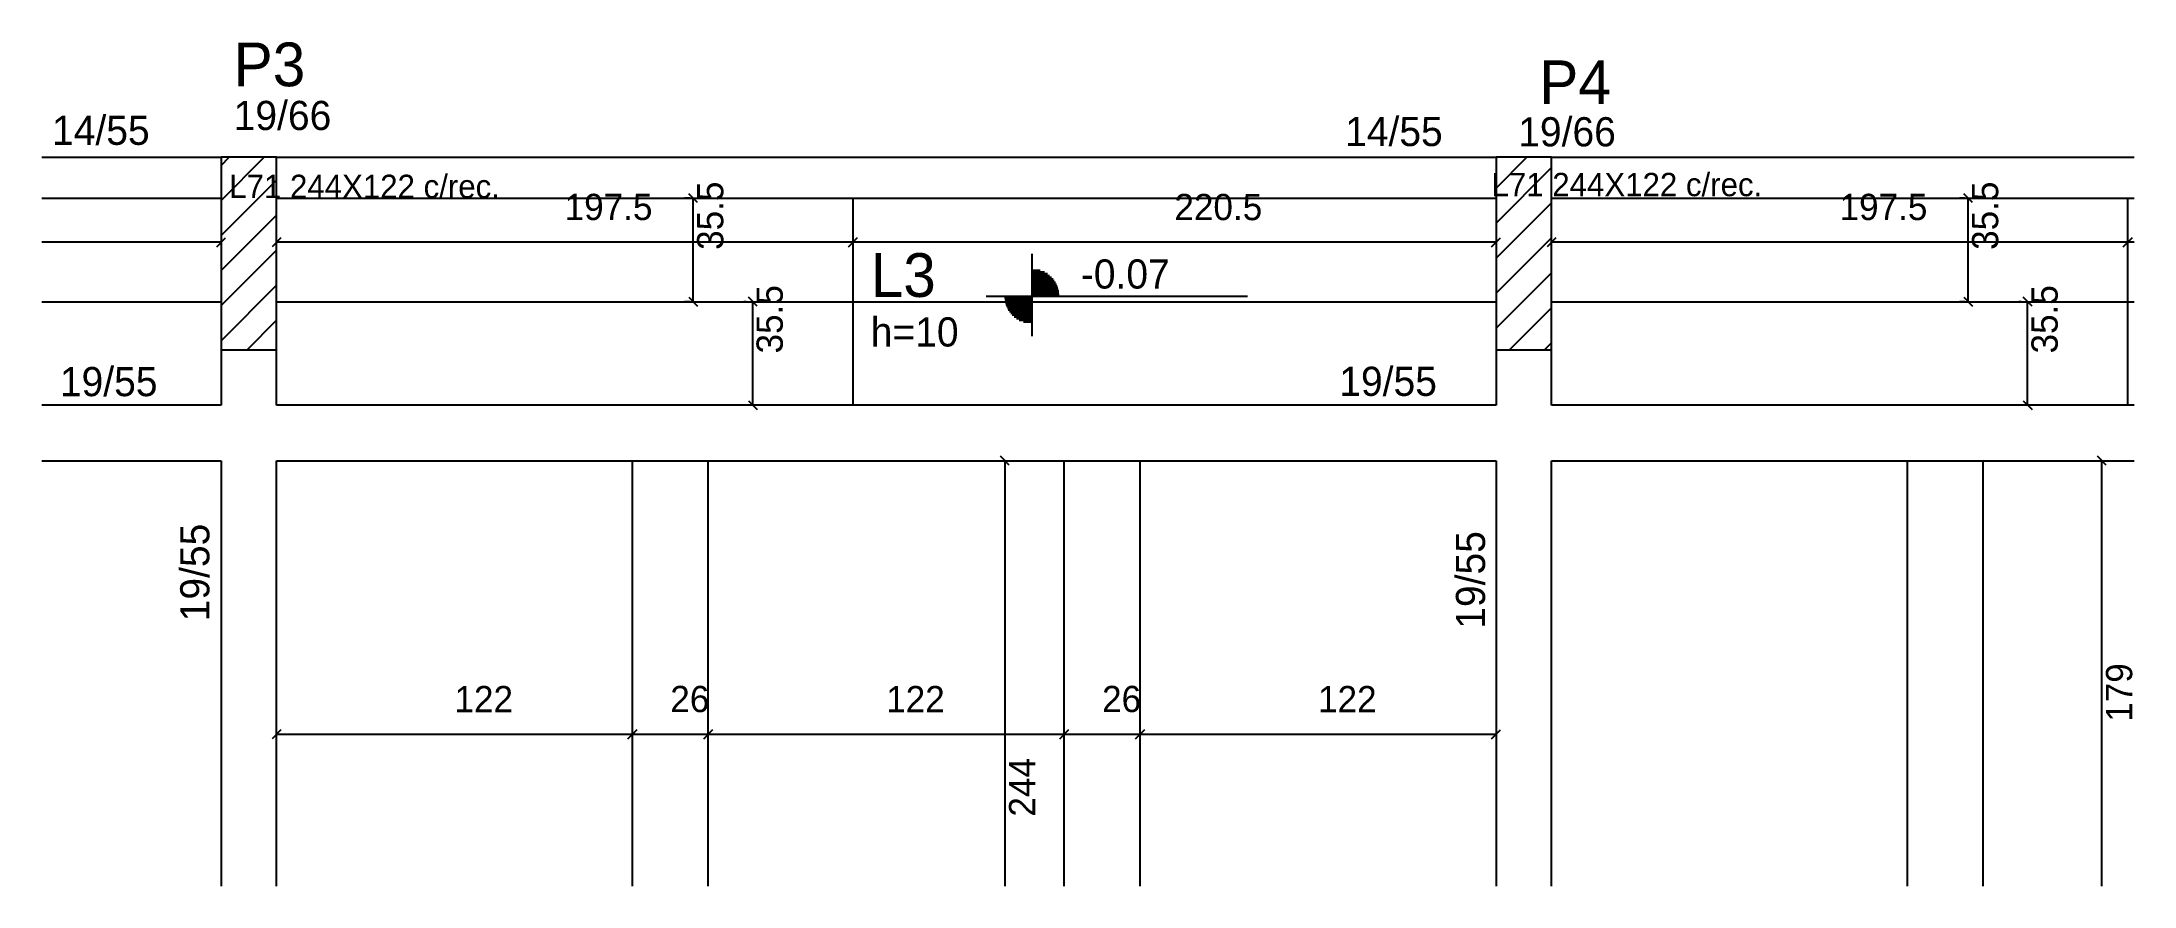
# Model space of a CAD drawing. Header units: metres. Extents: x 4428 to 5145, y 2576 to 2866.
import ezdxf

# ---------------------------------------------------------------- set-up
doc = ezdxf.new("R2010")
doc.units = ezdxf.units.M
for name, color, linetype in [('3', 7, 'Continuous'), ('4', 7, 'Continuous'), ('7', 7, 'Continuous'), ('AUX00', 7, 'Continuous'), ('Painéis', 7, 'Continuous')]:
    doc.layers.add(name, color=color, linetype=linetype)

msp = doc.modelspace()

# ---------------------------------------------------------------- linework, layer by layer
at = {"layer": '3', "color": 3, "lineweight": 25}
for p, q in [((4428.1, 2825.98), (4489.54, 2825.98)), ((4489.54, 2811.19), (4504.33, 2825.98)), ((4489.54, 2823.21), (4492.31, 2825.98)), ((4508.54, 2825.98), (4926.54, 2825.98)), ((4926.54, 2815.44), (4937.08, 2825.98)), ((4945.54, 2825.98), (5145.27, 2825.98)), ((4926.54, 2803.42), (4945.54, 2822.42)), ((4428.1, 2811.98), (4489.54, 2811.98)), ((4489.54, 2799.17), (4508.54, 2818.17)), ((4508.54, 2811.98), (4926.54, 2811.98)), ((4945.54, 2811.98), (5145.27, 2811.98)), ((4489.54, 2787.15), (4508.54, 2806.15)), ((4926.54, 2791.4), (4945.54, 2810.4)), ((4926.54, 2779.38), (4945.54, 2798.38)), ((4489.54, 2775.13), (4508.54, 2794.13)), ((4767.44, 2792.83), (4767.44, 2764.63)), ((4767.44, 2787.73), (4767.44, 2768.98)), ((4767.44, 2787.27), (4770.33, 2787.27)), ((4767.44, 2786.68), (4771.75, 2786.68)), ((4767.44, 2786.09), (4772.75, 2786.09)), ((4767.44, 2785.49), (4773.52, 2785.49)), ((4767.44, 2784.9), (4774.16, 2784.9)), ((4767.44, 2784.3), (4774.69, 2784.3)), ((4767.44, 2783.71), (4775.14, 2783.71)), ((4767.44, 2783.11), (4775.52, 2783.11)), ((4926.54, 2767.36), (4945.54, 2786.36)), ((4489.54, 2763.11), (4508.54, 2782.11)), ((4751.8, 2778.36), (4841.41, 2778.36)), ((4758.07, 2778.36), (4776.82, 2778.36)), ((4767.44, 2777.76), (4758.07, 2777.76)), ((4767.44, 2777.17), (4758.14, 2777.17)), ((4767.44, 2776.57), (4758.24, 2776.57)), ((4767.44, 2775.98), (4758.37, 2775.98)), ((4767.44, 2782.52), (4775.84, 2782.52)), ((4767.44, 2781.92), (4776.11, 2781.92)), ((4767.44, 2781.33), (4776.33, 2781.33)), ((4767.44, 2780.73), (4776.51, 2780.73)), ((4767.44, 2780.14), (4776.65, 2780.14)), ((4767.44, 2779.54), (4776.74, 2779.54)), ((4767.44, 2778.95), (4776.82, 2778.95)), ((4498.43, 2759.98), (4508.54, 2770.09)), ((4767.44, 2775.38), (4758.55, 2775.38)), ((4767.44, 2774.79), (4758.77, 2774.79)), ((4767.44, 2774.19), (4759.04, 2774.19)), ((4767.44, 2773.6), (4759.36, 2773.6)), ((4767.44, 2773), (4759.75, 2773)), ((4767.44, 2772.41), (4760.19, 2772.41)), ((4767.44, 2771.81), (4760.73, 2771.81)), ((4767.44, 2771.22), (4761.36, 2771.22)), ((4767.44, 2770.63), (4762.14, 2770.63)), ((4767.44, 2770.03), (4763.13, 2770.03)), ((4767.44, 2769.44), (4764.56, 2769.44)), ((4931.18, 2759.98), (4945.54, 2774.34)), ((4943.2, 2759.98), (4945.54, 2762.32))]:
    msp.add_line(p, q, dxfattribs=at)
for points in [[(4489.54, 2759.98), (4489.54, 2740.98)], [(4508.54, 2740.98), (4508.54, 2759.98)], [(4926.54, 2759.98), (4926.54, 2740.98)], [(4945.54, 2740.98), (4945.54, 2759.98)], [(4489.54, 2740.98), (4428.1, 2740.98)], [(4926.54, 2740.98), (4508.54, 2740.98)], [(5145.27, 2740.98), (4945.54, 2740.98)], [(4428.1, 2721.98), (4489.54, 2721.98)], [(4489.54, 2721.98), (4489.54, 2576.15)], [(4508.54, 2721.98), (4926.54, 2721.98)], [(4508.54, 2576.15), (4508.54, 2721.98)], [(4926.54, 2721.98), (4926.54, 2576.15)], [(4945.54, 2721.98), (5145.27, 2721.98)], [(4945.54, 2576.15), (4945.54, 2721.98)]]:
    msp.add_lwpolyline(points, dxfattribs=at)
at = {"layer": '7', "color": 7, "lineweight": 25}
for points in [[(4508.54, 2825.98), (4489.54, 2825.98)], [(4489.54, 2825.98), (4489.54, 2759.98)], [(4508.54, 2759.98), (4508.54, 2825.98)], [(4945.54, 2825.98), (4926.54, 2825.98)], [(4926.54, 2825.98), (4926.54, 2759.98)], [(4945.54, 2759.98), (4945.54, 2825.98)], [(4489.54, 2759.98), (4508.54, 2759.98)], [(4926.54, 2759.98), (4945.54, 2759.98)]]:
    msp.add_lwpolyline(points, dxfattribs=at)
at = {"layer": 'Painéis', "color": 4, "lineweight": 25}
for p, q in [((4650.27, 2811.98), (4648.38, 2811.98)), ((4651.38, 2776.48), (4651.38, 2811.98)), ((5087.27, 2811.98), (5085.38, 2811.98)), ((5088.38, 2776.48), (5088.38, 2811.98)), ((4489.54, 2796.82), (4428.1, 2796.82)), ((4706.04, 2796.82), (4508.54, 2796.82)), ((4926.54, 2796.82), (4706.04, 2796.82)), ((5143.04, 2796.82), (4945.54, 2796.82)), ((5145.27, 2796.82), (5143.04, 2796.82)), ((4650.27, 2776.48), (4648.38, 2776.48)), ((4669.51, 2776.48), (4668.76, 2776.48)), ((4671.76, 2740.98), (4671.76, 2776.48)), ((5087.27, 2776.48), (5085.38, 2776.48)), ((5106.51, 2776.48), (5105.76, 2776.48)), ((5108.76, 2740.98), (5108.76, 2776.48)), ((4669.51, 2740.98), (4668.76, 2740.98)), ((5106.51, 2740.98), (5105.76, 2740.98)), ((4758.19, 2721.98), (4758.19, 2576.15)), ((5134.2, 2576.15), (5134.2, 2721.98)), ((4508.54, 2628.2), (4630.51, 2628.2)), ((4630.51, 2628.2), (4656.51, 2628.2)), ((4656.51, 2628.2), (4778.51, 2628.2)), ((4778.51, 2628.2), (4804.51, 2628.2)), ((4804.51, 2628.2), (4926.54, 2628.2))]:
    msp.add_line(p, q, dxfattribs=at)
at = {"layer": 'Painéis', "color": 0, "lineweight": 25}
for p, q in [((4652.88, 2810.48), (4649.88, 2813.48)), ((5089.88, 2810.48), (5086.88, 2813.48)), ((4488.04, 2795.32), (4491.04, 2798.32)), ((4510.04, 2798.32), (4507.04, 2795.32)), ((4707.54, 2798.32), (4704.54, 2795.32)), ((4704.54, 2795.32), (4707.54, 2798.32)), ((4925.04, 2795.32), (4928.04, 2798.32)), ((4947.04, 2798.32), (4944.04, 2795.32)), ((5144.54, 2798.32), (5141.54, 2795.32)), ((5141.54, 2795.32), (5144.54, 2798.32)), ((4649.88, 2777.98), (4652.88, 2774.98)), ((4673.26, 2774.98), (4670.26, 2777.98)), ((5086.88, 2777.98), (5089.88, 2774.98)), ((5110.26, 2774.98), (5107.26, 2777.98)), ((4670.26, 2742.48), (4673.26, 2739.48)), ((5107.26, 2742.48), (5110.26, 2739.48)), ((4759.69, 2720.48), (4756.69, 2723.48)), ((5135.7, 2720.48), (5132.7, 2723.48)), ((4510.04, 2629.7), (4507.04, 2626.7)), ((4629.01, 2626.7), (4632.01, 2629.7)), ((4632.01, 2629.7), (4629.01, 2626.7)), ((4655.01, 2626.7), (4658.01, 2629.7)), ((4658.01, 2629.7), (4655.01, 2626.7)), ((4777.01, 2626.7), (4780.01, 2629.7)), ((4780.01, 2629.7), (4777.01, 2626.7)), ((4803.01, 2626.7), (4806.01, 2629.7)), ((4806.01, 2629.7), (4803.01, 2626.7)), ((4925.04, 2626.7), (4928.04, 2629.7))]:
    msp.add_line(p, q, dxfattribs=at)
at = {"layer": 'Painéis', "color": 200, "lineweight": 25}
for p, q in [((4706.04, 2811.98), (4706.04, 2740.98)), ((5143.04, 2811.98), (5143.04, 2740.98)), ((4428.1, 2776.48), (4489.54, 2776.48)), ((4508.54, 2776.48), (4926.54, 2776.48)), ((4945.54, 2776.48), (5145.27, 2776.48)), ((4630.51, 2576.15), (4630.51, 2721.98)), ((4656.51, 2576.15), (4656.51, 2721.98)), ((4778.51, 2576.15), (4778.51, 2721.98)), ((4804.51, 2576.15), (4804.51, 2721.98)), ((5067.54, 2576.15), (5067.54, 2721.98)), ((5093.54, 2576.15), (5093.54, 2721.98))]:
    msp.add_line(p, q, dxfattribs=at)

# ---------------------------------------------------------------- texts
at = {"layer": '3', "color": 3, "lineweight": 25}
for s, p in [('14/55', (4431.59, 2830.23)), ('19/66', (4493.86, 2835.31)), ('14/55', (4874.81, 2829.81)), ('19/66', (4934.15, 2829.71)), ('-0.07', (4784.23, 2780.97)), ('h=10', (4712.21, 2761.11)), ('19/55', (4434.28, 2744.09)), ('19/55', (4872.82, 2744.18))]:
    msp.add_text(s, height=10, dxfattribs=at).set_placement(p)
for p in [(4485.53, 2666.92), (4922.79, 2664.37)]:
    msp.add_text('19/55', height=10, rotation=90, dxfattribs=at).set_placement(p)
at = {"layer": '4', "color": 4, "lineweight": 25}
for s, p in [('P3', (4493.86, 2850.31)), ('P4', (4941.38, 2844.18)), ('L3', (4712.21, 2778.11))]:
    msp.add_text(s, height=15, dxfattribs=at).set_placement(p)
at = {"layer": 'AUX00', "color": 7, "lineweight": 25}
for p in [(4492.33, 2811.99), (4925.01, 2812.63)]:
    msp.add_text('L71^J244X122^Jc/rec.', height=8, dxfattribs=at).set_placement(p)
at = {"layer": 'Painéis', "color": 240, "lineweight": 25}
for s, p in [('197.5', (4607.29, 2804.45)), ('220.5', (4816.29, 2804.42)), ('197.5', (5044.29, 2804.45)), ('122', (4569.53, 2635.76)), ('26', (4643.51, 2635.8)), ('122', (4717.51, 2635.76)), ('26', (4791.51, 2635.8)), ('122', (4865.53, 2635.76))]:
    msp.add_text(s, height=9, dxfattribs=at).set_placement(p)
for s, p in [('35.5', (4661.68, 2794.23)), ('35.5', (5098.68, 2794.23)), ('35.5', (4682.06, 2758.73)), ('35.5', (5119.06, 2758.73)), ('179', (5144.61, 2632.48)), ('244', (4768.62, 2599.98))]:
    msp.add_text(s, height=9, rotation=90, dxfattribs=at).set_placement(p)

doc.saveas('drawing.dxf')
